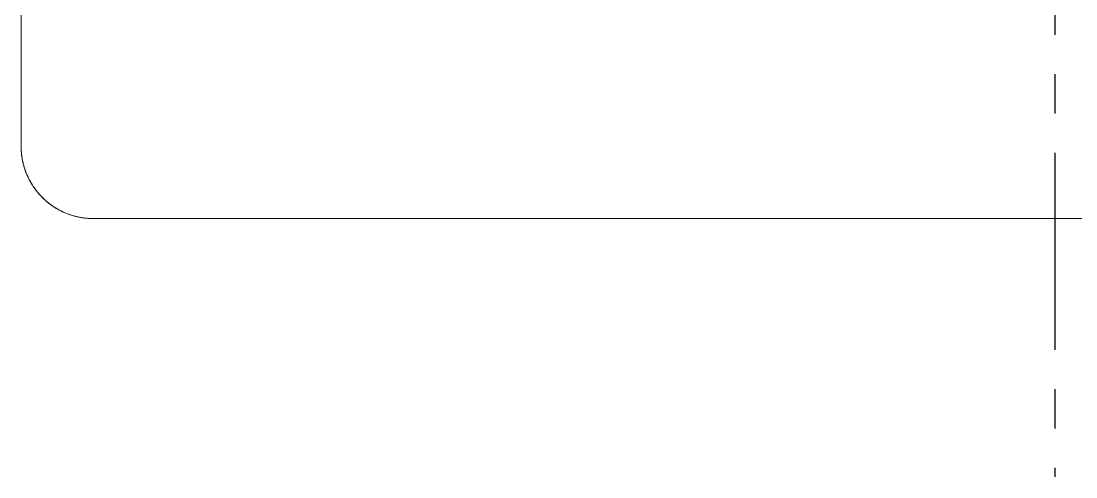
# Model space of a CAD drawing. Header units: millimetres. Extents: x 2915 to 5291, y 1031 to 4391.
# Drawn here: x 3677.1 to 3779.1, y 3474.6 to 3518.7 of the extents above; entities that cross this region are included whole.
import ezdxf

# ---------------------------------------------------------------- set-up
doc = ezdxf.new("R2010")
doc.units = ezdxf.units.MM
doc.linetypes.add('CENTERX2', pattern=[20.32, 12.7, -2.54, 2.54, -2.54])
doc.layers.add('CENTER', color=1, linetype='CENTERX2')

msp = doc.modelspace()

# ---------------------------------------------------------------- linework, layer by layer
at = {"linetype": 'Continuous', "lineweight": 18}
for points, degree in [([(3677.07, 3692.56), (3677.07, 3506.56)], 1), ([(3677.07, 3506.56), (3677.07, 3692.56)], 1), ([(3677.07, 3506.56), (3677.07, 3692.56)], 1), ([(3684.07, 3499.56), (3683.84, 3499.56), (3683.38, 3499.58), (3682.7, 3499.68), (3682.03, 3499.85), (3681.38, 3500.08), (3680.76, 3500.37), (3680.17, 3500.73), (3679.62, 3501.14), (3679.11, 3501.6), (3678.65, 3502.11), (3678.24, 3502.66), (3677.88, 3503.25), (3677.59, 3503.87), (3677.36, 3504.52), (3677.19, 3505.19), (3677.09, 3505.87), (3677.07, 3506.33), (3677.07, 3506.56)], 3), ([(3870.07, 3499.56), (3684.07, 3499.56)], 1), ([(3684.07, 3499.56), (3870.07, 3499.56)], 1), ([(3870.07, 3499.56), (3684.07, 3499.56)], 1)]:
    msp.add_open_spline(points, degree=degree, dxfattribs=at)
for points in [[(3677.07, 3506.56), (3677.07, 3505.17), (3678.13, 3502.59), (3679.12, 3501.61), (3680.1, 3500.62), (3682.67, 3499.56), (3684.07, 3499.56)], [(3684.07, 3499.56), (3682.67, 3499.56), (3680.1, 3500.62), (3679.12, 3501.61), (3678.13, 3502.59), (3677.07, 3505.16), (3677.07, 3506.56)]]:
    msp.add_open_spline(points, degree=2, knots=[0, 0, 0, 0.25, 0.5, 0.5, 0.75, 1, 1, 1], dxfattribs=at)
at = {"layer": 'CENTER', "ltscale": 1.5}
msp.add_line((3777.07, 4054.56), (3777.07, 3474.56), dxfattribs=at)

doc.saveas('drawing.dxf')
